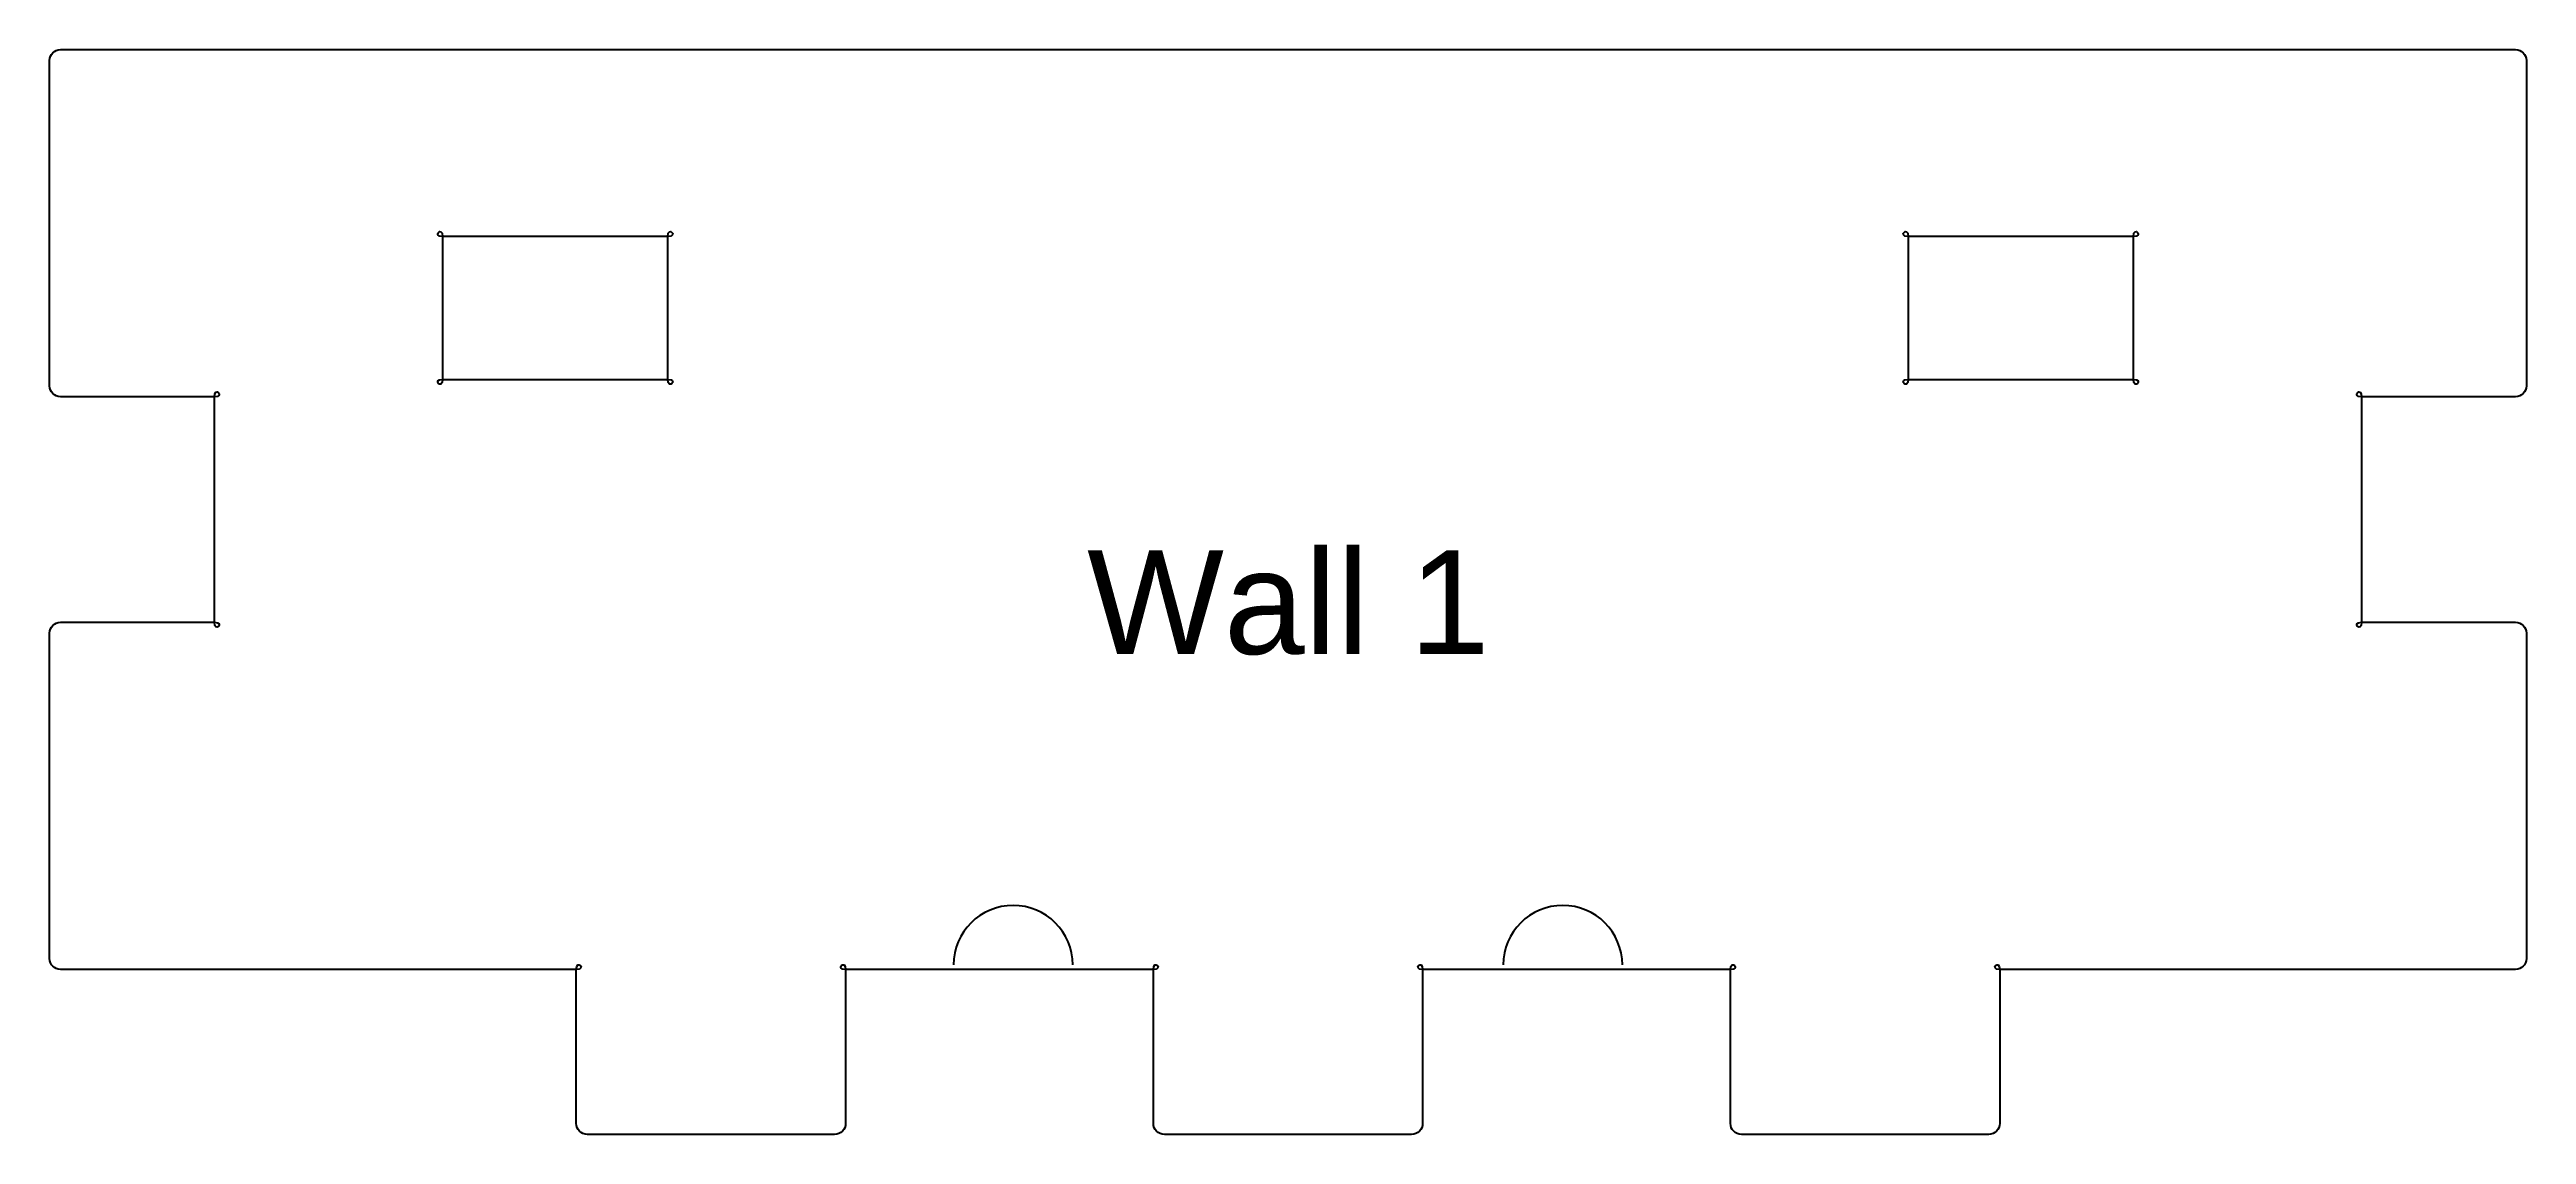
# Model space of a CAD drawing. Extents: x 10.1 to 77.7, y 22.6 to 52.2.
import ezdxf

# ---------------------------------------------------------------- set-up
doc = ezdxf.new("R2010")
doc.units = 0
doc.header["$MEASUREMENT"] = 0
doc.layers.add('Layer 1', color=7, linetype='Continuous', lineweight=0)

# ---------------------------------------------------------------- blocks, each defined once
blk = doc.blocks.new('Block_0')
at = {"layer": 'Layer 1', "color": 18, "lineweight": 60, "true_color": 0x000000}
blk.add_open_spline([(14.901, 27.065), (14.901, 27.065), (24.477, 27.065), (24.477, 27.065), (24.777, 27.065), (24.477, 27.365), (24.477, 27.065), (24.477, 27.065), (24.477, 22.865), (24.477, 22.865), (24.477, 22.699), (24.611, 22.565), (24.777, 22.565), (24.777, 22.565), (31.527, 22.565), (31.527, 22.565), (31.693, 22.565), (31.827, 22.699), (31.827, 22.865), (31.827, 22.865), (31.827, 27.065), (31.827, 27.065), (31.827, 27.365), (31.527, 27.065), (31.827, 27.065), (31.827, 27.065), (40.228, 27.065), (40.228, 27.065), (40.528, 27.065), (40.228, 27.365), (40.228, 27.065), (40.228, 27.065), (40.228, 22.865), (40.228, 22.865), (40.228, 22.699), (40.362, 22.565), (40.528, 22.565), (40.528, 22.565), (47.278, 22.565), (47.278, 22.565), (47.444, 22.565), (47.578, 22.699), (47.578, 22.865), (47.578, 22.865), (47.578, 27.065), (47.578, 27.065), (47.578, 27.365), (47.278, 27.065), (47.578, 27.065), (47.578, 27.065), (55.979, 27.065), (55.979, 27.065), (56.279, 27.065), (55.979, 27.365), (55.979, 27.065), (55.979, 27.065), (55.979, 22.865), (55.979, 22.865), (55.979, 22.699), (56.113, 22.565), (56.279, 22.565), (56.279, 22.565), (63.029, 22.565), (63.029, 22.565), (63.195, 22.565), (63.329, 22.699), (63.329, 22.865), (63.329, 22.865), (63.329, 27.065), (63.329, 27.065), (63.329, 27.365), (63.029, 27.065), (63.329, 27.065), (63.329, 27.065), (72.905, 27.065), (72.905, 27.065), (72.905, 27.065), (77.405, 27.065), (77.405, 27.065), (77.571, 27.065), (77.705, 27.199), (77.705, 27.365), (77.705, 27.365), (77.705, 36.241), (77.705, 36.241), (77.705, 36.407), (77.571, 36.541), (77.405, 36.541), (77.405, 36.541), (73.205, 36.541), (73.205, 36.541), (72.905, 36.541), (73.205, 36.241), (73.205, 36.541), (73.205, 36.541), (73.205, 42.691), (73.205, 42.691), (73.205, 42.991), (72.905, 42.691), (73.205, 42.691), (73.205, 42.691), (77.405, 42.691), (77.405, 42.691), (77.571, 42.691), (77.705, 42.825), (77.705, 42.991), (77.705, 42.991), (77.705, 51.867), (77.705, 51.867), (77.705, 52.033), (77.571, 52.167), (77.405, 52.167), (77.405, 52.167), (72.905, 52.167), (72.905, 52.167), (72.905, 52.167), (14.901, 52.167), (14.901, 52.167), (14.901, 52.167), (10.401, 52.167), (10.401, 52.167), (10.235, 52.167), (10.101, 52.033), (10.101, 51.867), (10.101, 51.867), (10.101, 42.991), (10.101, 42.991), (10.101, 42.825), (10.235, 42.691), (10.401, 42.691), (10.401, 42.691), (14.601, 42.691), (14.601, 42.691), (14.901, 42.691), (14.601, 42.991), (14.601, 42.691), (14.601, 42.691), (14.601, 36.541), (14.601, 36.541), (14.601, 36.241), (14.901, 36.541), (14.601, 36.541), (14.601, 36.541), (10.401, 36.541), (10.401, 36.541), (10.235, 36.541), (10.101, 36.407), (10.101, 36.241), (10.101, 36.241), (10.101, 27.365), (10.101, 27.365), (10.101, 27.199), (10.235, 27.065), (10.401, 27.065), (10.401, 27.065), (14.901, 27.065), (14.901, 27.065)], degree=3, knots=[0, 0, 0, 0, 1, 1, 1, 2, 2, 2, 3, 3, 3, 4, 4, 4, 5, 5, 5, 6, 6, 6, 7, 7, 7, 8, 8, 8, 9, 9, 9, 10, 10, 10, 11, 11, 11, 12, 12, 12, 13, 13, 13, 14, 14, 14, 15, 15, 15, 16, 16, 16, 17, 17, 17, 18, 18, 18, 19, 19, 19, 20, 20, 20, 21, 21, 21, 22, 22, 22, 23, 23, 23, 24, 24, 24, 25, 25, 25, 26, 26, 26, 27, 27, 27, 28, 28, 28, 29, 29, 29, 30, 30, 30, 31, 31, 31, 32, 32, 32, 33, 33, 33, 34, 34, 34, 35, 35, 35, 36, 36, 36, 37, 37, 37, 38, 38, 38, 39, 39, 39, 40, 40, 40, 41, 41, 41, 42, 42, 42, 43, 43, 43, 44, 44, 44, 45, 45, 45, 46, 46, 46, 47, 47, 47, 48, 48, 48, 49, 49, 49, 50, 50, 50, 51, 51, 51, 52, 52, 52, 52], dxfattribs=at)
at = {"layer": 'Layer 1', "color": 5, "lineweight": 60, "true_color": 0x0000ff}
for points in [[(23.902, 43.166), (23.902, 43.166), (20.826, 43.166), (20.826, 43.166), (20.526, 43.166), (20.826, 42.866), (20.826, 43.166), (20.826, 43.166), (20.826, 47.066), (20.826, 47.066), (20.826, 47.366), (20.526, 47.066), (20.826, 47.066), (20.826, 47.066), (26.977, 47.066), (26.977, 47.066), (27.277, 47.066), (26.977, 47.366), (26.977, 47.066), (26.977, 47.066), (26.977, 43.166), (26.977, 43.166), (26.977, 42.866), (27.277, 43.166), (26.977, 43.166), (26.977, 43.166), (23.902, 43.166), (23.902, 43.166)], [(63.904, 47.066), (63.904, 47.066), (66.979, 47.066), (66.979, 47.066), (67.279, 47.066), (66.979, 47.366), (66.979, 47.066), (66.979, 47.066), (66.979, 43.166), (66.979, 43.166), (66.979, 42.866), (67.279, 43.166), (66.979, 43.166), (66.979, 43.166), (60.829, 43.166), (60.829, 43.166), (60.529, 43.166), (60.829, 42.866), (60.829, 43.166), (60.829, 43.166), (60.829, 47.066), (60.829, 47.066), (60.829, 47.366), (60.529, 47.066), (60.829, 47.066), (60.829, 47.066), (63.904, 47.066), (63.904, 47.066)]]:
    blk.add_open_spline(points, degree=3, knots=[0, 0, 0, 0, 1, 1, 1, 2, 2, 2, 3, 3, 3, 4, 4, 4, 5, 5, 5, 6, 6, 6, 7, 7, 7, 8, 8, 8, 9, 9, 9, 9], dxfattribs=at)
at = {"layer": 'Layer 1', "color": 18, "lineweight": 50, "true_color": 0x000000}
for points in [[(38.027, 27.19), (38.027, 28.088), (37.3, 28.815), (36.402, 28.815), (35.505, 28.815), (34.777, 28.088), (34.777, 27.19)], [(53.028, 27.19), (53.028, 28.088), (52.301, 28.815), (51.403, 28.815), (50.506, 28.815), (49.778, 28.088), (49.778, 27.19)]]:
    blk.add_open_spline(points, degree=3, knots=[0, 0, 0, 0, 1, 1, 1, 2, 2, 2, 2], dxfattribs=at)
at = {"layer": 'Layer 1', "insert": (38.42, 35.633), "char_height": 0.2, "attachment_point": 7}
blk.add_mtext('\\C1;\\c255;\\FArial|b0|i0|c1;\\H2.832178;\\W1.000000;Wall 1', dxfattribs=at)

msp = doc.modelspace()

# ---------------------------------------------------------------- block references
at = {"layer": 'Layer 1'}
msp.add_blockref('Block_0', (0, 0), dxfattribs=at)

doc.saveas('drawing.dxf')
